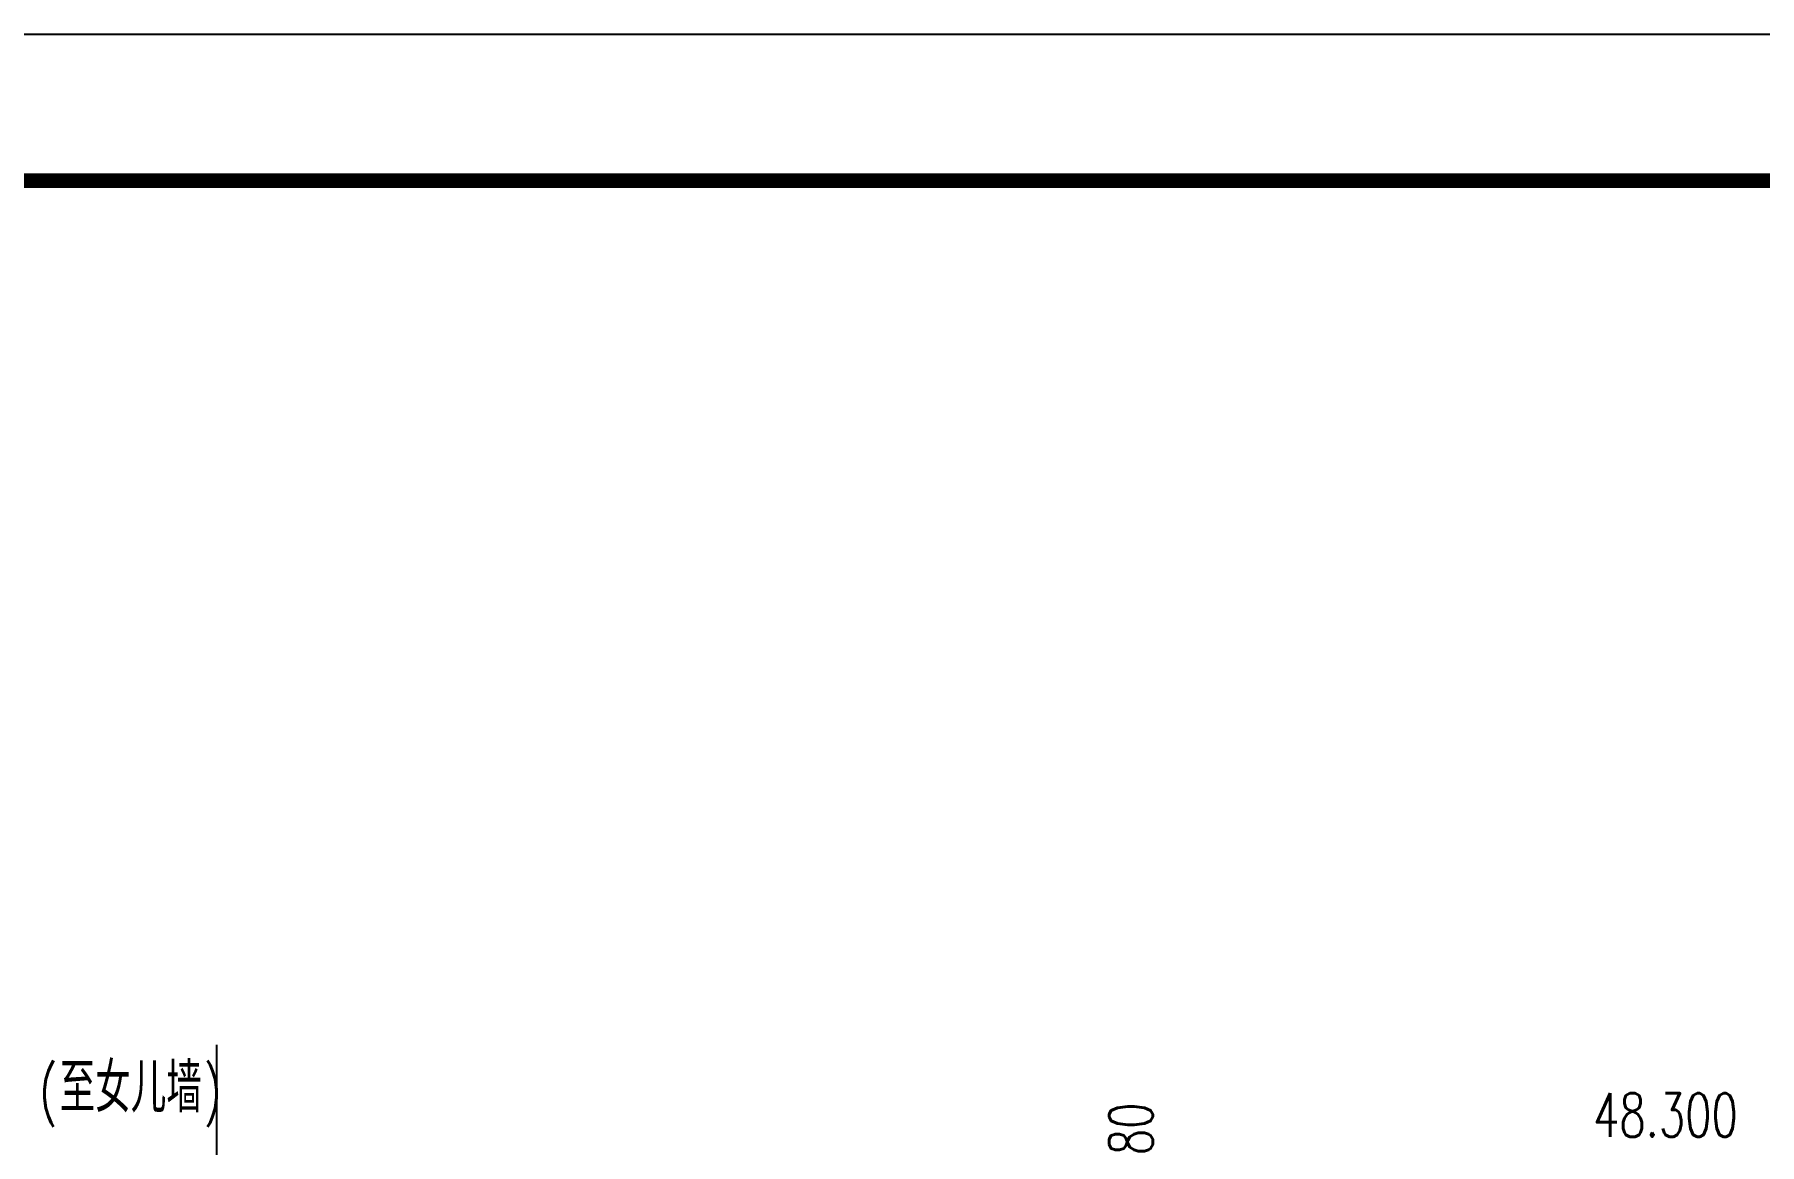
# Model space of a CAD drawing. Header units: millimetres. Extents: x 500457 to 783861, y -293369 to -162148.
# Drawn here: x 735909 to 753600, y -181522 to -170141 of the extents above; entities that cross this region are included whole.
import ezdxf

# ---------------------------------------------------------------- set-up
doc = ezdxf.new("R2010")
doc.units = ezdxf.units.MM
doc.header["$LTSCALE"] = 1000
doc.linetypes.add('DOTE', pattern=[2.42, 2, -0.2, 0.02, -0.2])
for name, color, linetype in [('DOTE', 1, 'DOTE'), ('PUB_DIM', 3, 'Continuous'), ('PUB_TEXT', 7, 'Continuous'), ('PUB_TITLE', 4, 'Continuous')]:
    doc.layers.add(name, color=color, linetype=linetype)
doc.styles.add('_TCH_DIM', font='SIMPLEX', dxfattribs={"bigfont": 'GBCBIG'})
doc.styles.add('_TCH_DIM_T3', font='SIMPLEX', dxfattribs={"width": 0.705882, "bigfont": 'GBCBIG'})
doc.dimstyles.new('_TCH_ARCH&&150', dxfattribs={"dimtxt": 446.25, "dimasz": 150, "dimexe": 375, "dimexo": 450, "dimgap": 189.375, "dimtad": 1, "dimdec": 0, "dimzin": 0, "dimdsep": 46, "dimtxsty": '_TCH_DIM_T3', "dimblk": 'ARCHTICK', "dimcen": 0.09, "dimclrt": 7, "dimazin": 2, "dimtfac": 1, "dimtdec": 0, "dimtix": 1, "dimtmove": 2, "dimatfit": 3, "dimfxl": 1, "dimtolj": 1, "dimtzin": 0, "dimarcsym": 0})

# ---------------------------------------------------------------- blocks, each defined once
blk = doc.blocks.new('_ArchTick')
at = {"color": 0, "linetype": 'ByBlock', "const_width": 0.3}
blk.add_lwpolyline([(-0.5, -0.5), (0.5, 0.5)], dxfattribs=at)
blk = doc.blocks.new('*D228')
at = {"layer": 'Defpoints', "color": 0, "transparency": 16777216}
for p in [(746619, -182051), (747567, -182051), (746619, -182831)]:
    blk.add_point(p, dxfattribs=at)
at = {"layer": 'PUB_DIM', "color": 0, "lineweight": -2, "transparency": 16777216}
for p, q in [((747069, -182051), (747942, -182051)), ((747567, -182831), (747567, -182051)), ((747069, -182831), (747942, -182831))]:
    blk.add_line(p, q, dxfattribs=at)
at = {"layer": 'PUB_DIM', "color": 0, "lineweight": -2, "transparency": 16777216, "xscale": 150, "yscale": 150, "zscale": 150}
for p, rotation in [((747567, -182051), 90), ((747567, -182831), 270)]:
    blk.add_blockref('_ArchTick', p, dxfattribs=dict(at, rotation=rotation))
at = {"layer": 'PUB_DIM', "color": 7, "transparency": 16777216, "insert": (747154, -181496), "char_height": 446.2, "attachment_point": 5, "rotation": 90, "style": '_TCH_DIM_T3'}
blk.add_mtext('\\A1;780', dxfattribs=at)

msp = doc.modelspace()

# ---------------------------------------------------------------- linework, layer by layer
at = {"layer": 'DOTE'}
msp.add_line((737777.1, -180499.6), (737777.1, -239302.1), dxfattribs=at)
at = {"layer": 'PUB_TITLE'}
msp.add_lwpolyline([(657892, -259240.7), (783860.9, -259240.7), (783860.9, -170140.7), (657892, -170140.7)], close=True, dxfattribs=at)
at = {"layer": 'PUB_TITLE', "const_width": 150}
msp.add_lwpolyline([(661642, -257740.7), (782360.9, -257740.7), (782360.9, -171640.7), (661642, -171640.7)], close=True, dxfattribs=at)

# ---------------------------------------------------------------- texts
at = {"layer": 'PUB_TEXT', "style": '_TCH_DIM', "width": 0.705882}
for s, height, p in [('(', 446.2, (735957.1, -181193.2)), (')', 446.2, (737641.6, -181193.2)), ('48.300', 446.25, (751892.8, -181443.2))]:
    msp.add_text(s, height=height, dxfattribs=at).set_placement(p)
at = {"layer": 'PUB_TEXT', "style": '_TCH_DIM'}
msp.add_text('至女儿墙', height=506.38, dxfattribs=at).set_placement((736167.1, -181193.2))

# ---------------------------------------------------------------- dimensions: what is measured, and where the dimension line sits
at = {"layer": 'PUB_DIM'}
dim = msp.add_linear_dim(base=(747566.5, -182050.7), p1=(746618.7, -182830.7), p2=(746618.7, -182050.7), angle=90, dimstyle='_TCH_ARCH&&150', dxfattribs=at)
dim.commit()
dim.dimension.update_dxf_attribs({"geometry": '*D228', "text_midpoint": (747154, -181495.7), "dimtype": 129})

doc.saveas('drawing.dxf')
